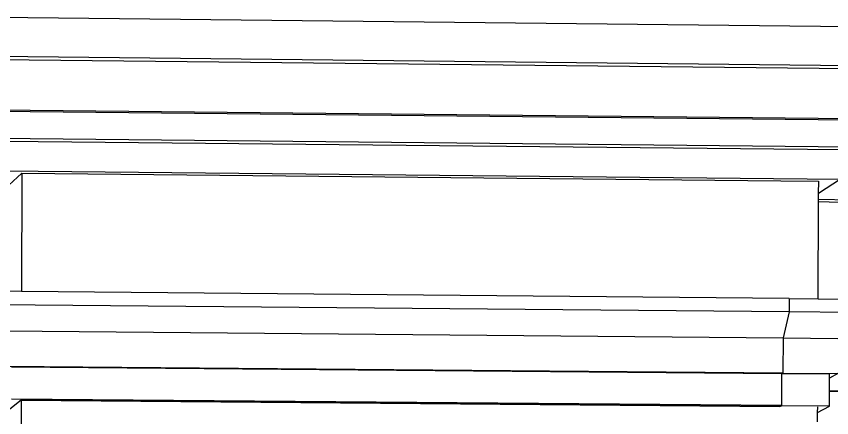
# Model space of a CAD drawing. Extents: x -106 to 80, y -44 to 65.
# Drawn here: x 19.38 to 34.31, y 30.22 to 37.57 of the extents above; entities that cross this region are included whole.
import ezdxf

# ---------------------------------------------------------------- set-up
doc = ezdxf.new("R2010")
doc.units = 0
doc.layers.get('0').update_dxf_attribs({"linetype": 'CONTINUOUS'})

msp = doc.modelspace()

# ---------------------------------------------------------------- linework, layer by layer
for p, q in [((17.656, 37.566), (36.49, 37.359)), ((17.655, 36.85), (36.486, 36.648)), ((18.099, 36.784), (35.902, 36.594)), ((18.58, 35.86), (35.261, 35.687)), ((18.782, 35.832), (34.994, 35.664)), ((18.781, 35.336), (34.991, 35.171)), ((19.173, 35.281), (34.475, 35.126)), ((19.088, 34.327), (19.481, 34.693)), ((19.172, 34.735), (34.472, 34.583)), ((19.481, 34.693), (19.475, 32.528)), ((19.481, 34.693), (33.374, 34.555)), ((33.374, 34.555), (34.064, 34.548)), ((34.472, 34.583), (34.069, 34.323)), ((34.069, 34.323), (34.07, 34.548)), ((34.069, 34.22), (34.069, 34.323)), ((34.069, 34.22), (38.188, 34.106)), ((34.069, 34.175), (34.069, 34.22)), ((34.06, 32.386), (34.069, 34.175)), ((34.069, 34.175), (38.119, 34.063)), ((19.475, 32.528), (19.083, 32.532)), ((33.531, 32.4), (19.475, 32.528)), ((33.531, 32.39), (33.53, 32.16)), ((33.531, 32.4), (33.531, 32.39)), ((34.06, 32.386), (33.531, 32.39)), ((18.6, 32.295), (33.53, 32.16)), ((35.157, 32.377), (34.06, 32.386)), ((33.528, 32.151), (33.418, 31.678)), ((33.53, 32.16), (33.528, 32.151)), ((35.157, 32.137), (33.528, 32.151)), ((19.178, 31.804), (33.418, 31.678)), ((33.418, 31.669), (33.415, 31.039)), ((33.418, 31.678), (33.418, 31.669)), ((34.421, 31.661), (33.418, 31.669)), ((19.177, 31.162), (33.415, 31.039)), ((19.295, 31.148), (33.392, 31.026)), ((33.392, 31.018), (33.39, 30.443)), ((33.411, 31.037), (33.392, 31.026)), ((33.392, 31.02), (33.411, 31.031)), ((33.392, 31.026), (33.392, 31.02)), ((33.392, 31.02), (33.392, 31.018)), ((33.392, 31.02), (33.392, 31.02)), ((34.27, 31.011), (33.392, 31.018)), ((33.411, 31.031), (33.411, 31.037)), ((33.411, 31.037), (33.411, 31.037)), ((33.411, 31.031), (34.421, 31.023)), ((33.415, 31.039), (33.412, 31.037)), ((34.421, 31.023), (34.27, 30.939)), ((34.27, 30.939), (34.27, 31.011)), ((34.27, 30.706), (34.27, 30.939)), ((34.27, 30.706), (38.259, 30.692)), ((34.27, 30.695), (34.27, 30.706)), ((38.223, 30.68), (34.27, 30.695)), ((34.27, 30.429), (34.27, 30.695)), ((19.077, 30.232), (19.47, 30.541)), ((19.293, 30.562), (33.39, 30.443)), ((19.47, 30.537), (19.469, 29.998)), ((19.47, 30.541), (33.356, 30.424)), ((19.47, 30.541), (19.47, 30.537)), ((19.47, 30.537), (33.36, 30.42)), ((33.387, 30.442), (33.356, 30.424)), ((33.356, 30.417), (33.36, 30.42)), ((33.36, 30.42), (33.387, 30.435)), ((33.387, 30.435), (33.387, 30.442)), ((33.387, 30.442), (33.387, 30.442)), ((34.27, 30.429), (33.387, 30.435)), ((33.39, 30.443), (33.388, 30.442)), ((34.05, 30.139), (34.051, 30.309)), ((34.051, 30.309), (34.27, 30.429)), ((34.051, 30.309), (34.052, 30.412))]:
    msp.add_line(p, q)

doc.saveas('drawing.dxf')
